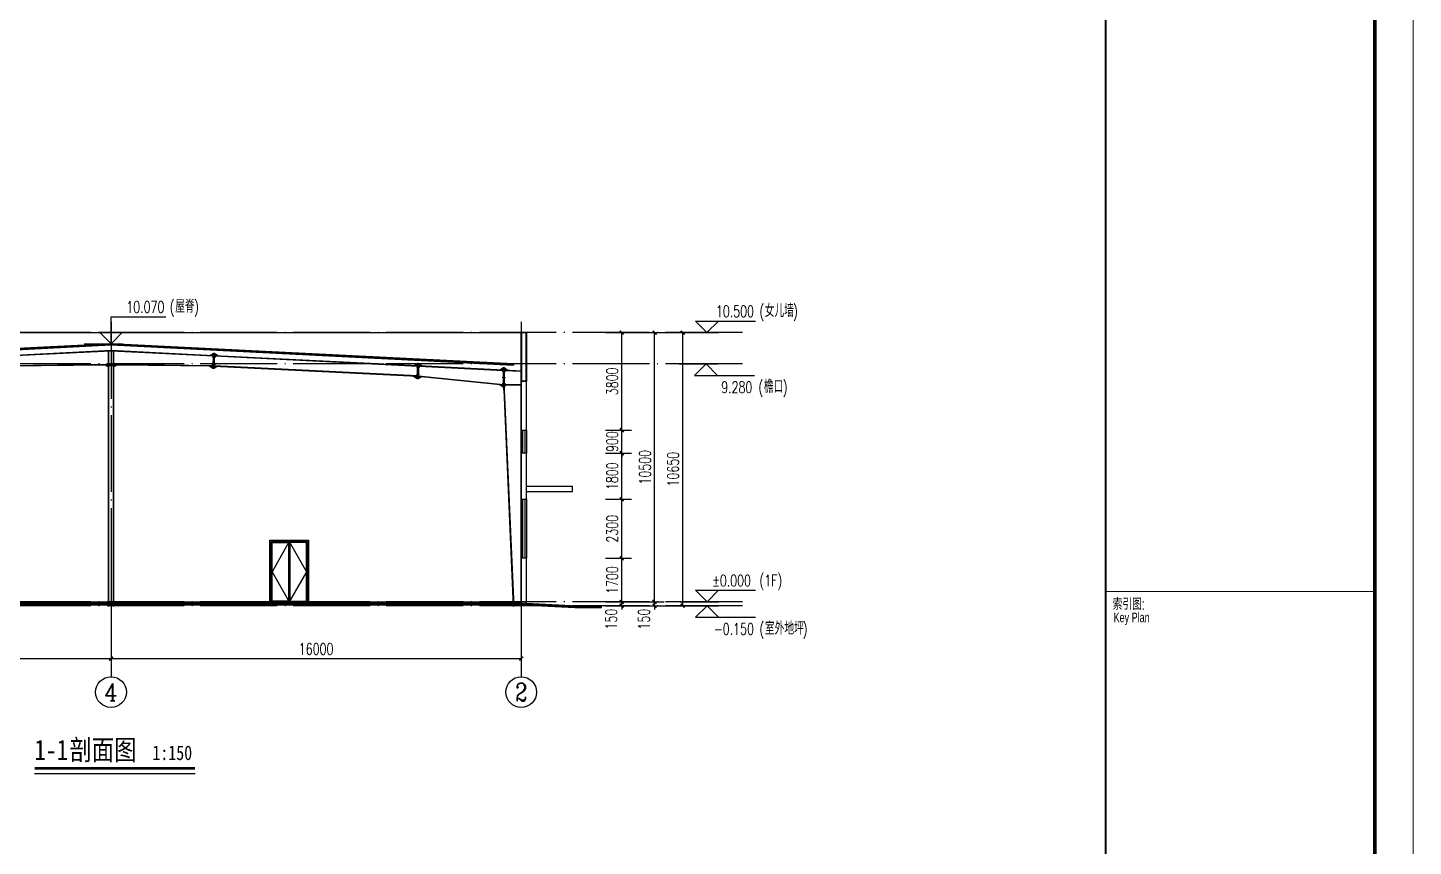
# Model space of a CAD drawing. Extents: x 409931 to 937299, y -508824 to 132289.
# Drawn here: x 562252 to 616297, y -470168 to -438238 of the extents above; entities that cross this region are included whole.
import ezdxf
from ezdxf.enums import TextEntityAlignment as Align

# ---------------------------------------------------------------- set-up
doc = ezdxf.new("R2010")
doc.units = 0
doc.header["$LTSCALE"] = 1500
doc.header["$MEASUREMENT"] = 0
doc.linetypes.add('DASH', pattern=[0.35, 0.25, -0.1])
doc.linetypes.add('DOTE', pattern=[2.42, 2, -0.2, 0.02, -0.2])
doc.layers.get('Defpoints').update_dxf_attribs({"color": 252})
for name, color, linetype, lineweight in [('114', 2, 'Continuous', 18), ('14', 2, 'Continuous', 35), ('TK', 151, 'Continuous', 13)]:
    doc.layers.add(name, color=color, linetype=linetype, lineweight=lineweight)
for name, color, linetype in [('A-L-wall(建筑立面)', 2, 'Continuous'), ('A-Wall(建筑墙)', 7, 'Continuous'), ('AXIS', 3, 'Continuous'), ('AXIS_TEXT', 7, 'Continuous'), ('DIM_ELEV', 3, 'Continuous'), ('DIM_SYMB', 3, 'Continuous'), ('DOTE', 1, 'Continuous'), ('GROUND', 253, 'Continuous'), ('PUB_DIM', 3, 'Continuous'), ('PUB_TEXT', 7, 'Continuous'), ('RAIL', 163, 'Continuous'), ('WINDOW', 4, 'Continuous')]:
    doc.layers.add(name, color=color, linetype=linetype)
doc.styles.add('_TCH_AXIS', font='COMPLEX', dxfattribs={"bigfont": 'GBCBIG'})
doc.styles.add('_TCH_DIM', font='SIMPLEX', dxfattribs={"bigfont": 'GBCBIG'})
doc.styles.add('_TCH_DIM_T3', font='SIMPLEX', dxfattribs={"width": 0.705882, "bigfont": 'GBCBIG'})
doc.styles.add('T&D', font='haiwenrs.shx', dxfattribs={"width": 0.7, "bigfont": 'hztxt.shx'})
doc.styles.add('仿宋体', font='', dxfattribs={"width": 0.8})
doc.styles.get('仿宋体').set_extended_font_data('SimSun')
doc.dimstyles.new('_TCH_ARCH&&150', dxfattribs={"dimtxt": 446.25, "dimasz": 150, "dimexe": 375, "dimexo": 450, "dimgap": 150, "dimtad": 1, "dimdec": 0, "dimzin": 0, "dimdsep": 46, "dimtxsty": '_TCH_DIM_T3', "dimblk": 'ARCHTICK', "dimcen": 0.09, "dimclrt": 7, "dimazin": 2, "dimtfac": 1, "dimtdec": 0, "dimtix": 1, "dimtmove": 2, "dimatfit": 3, "dimfxl": 0, "dimtolj": 1, "dimtzin": 0, "dimarcsym": 0})

# ---------------------------------------------------------------- blocks, each defined once
blk = doc.blocks.new('TK-A0')
at = {"layer": 'TK'}
for p, q in [((1189, 0), (1189, 841)), ((1109, 831), (1109, 10)), ((1179, 10), (1179, 831)), ((1109, 324), (1179, 324))]:
    blk.add_line(p, q, dxfattribs=at)
at = {"layer": 'TK', "const_width": 1}
blk.add_lwpolyline([(25, 831), (1179, 831), (1179, 10), (25, 10)], close=True, dxfattribs=at)
at = {"layer": 'TK', "const_width": 0.5}
blk.add_lwpolyline([(1109, 10), (1109, 831)], dxfattribs=at)
at = {"layer": 'TK', "style": 'T&D', "width": 0.7}
for s, height, p in [('索引图:', 3, (1110.82, 319.18)), ('Key Plan', 2.5, (1111.07, 315.96))]:
    blk.add_text(s, height=height, dxfattribs=at).set_placement(p)
blk = doc.blocks.new('_ArchTick')
at = {"color": 0, "linetype": 'ByBlock', "const_width": 0.4}
blk.add_lwpolyline([(-0.5, -0.5), (0.5, 0.5)], dxfattribs=at)
blk = doc.blocks.new('*D686')
at = {"layer": 'Defpoints', "color": 0}
for p in [(549502, -461280), (565502, -461280), (565502, -462847)]:
    blk.add_point(p, dxfattribs=at)
at = {"layer": 'PUB_DIM', "color": 0, "lineweight": -2}
for p, q in [((549502, -461730), (549502, -463222)), ((565502, -461730), (565502, -463222)), ((549502, -462847), (565502, -462847))]:
    blk.add_line(p, q, dxfattribs=at)
at = {"layer": 'PUB_DIM', "color": 0, "lineweight": -2, "xscale": 150, "yscale": 150, "zscale": 150, "rotation": 180}
blk.add_blockref('_ArchTick', (549502, -462847), dxfattribs=at)
at = {"layer": 'PUB_DIM', "color": 0, "lineweight": -2, "xscale": 150, "yscale": 150, "zscale": 150}
blk.add_blockref('_ArchTick', (565502, -462847), dxfattribs=at)
at = {"layer": 'PUB_DIM', "color": 7, "insert": (557502, -462474), "char_height": 446.2, "attachment_point": 5, "style": '_TCH_DIM_T3'}
blk.add_mtext('\\A1;16000', dxfattribs=at)
blk = doc.blocks.new('*D687')
at = {"layer": 'Defpoints', "color": 0}
for p in [(565502, -461280), (581502, -461280), (581502, -462847)]:
    blk.add_point(p, dxfattribs=at)
at = {"layer": 'PUB_DIM', "color": 0, "lineweight": -2}
for p, q in [((565502, -461730), (565502, -463222)), ((581502, -461730), (581502, -463222)), ((565502, -462847), (581502, -462847))]:
    blk.add_line(p, q, dxfattribs=at)
at = {"layer": 'PUB_DIM', "color": 0, "lineweight": -2, "xscale": 150, "yscale": 150, "zscale": 150, "rotation": 180}
blk.add_blockref('_ArchTick', (565502, -462847), dxfattribs=at)
at = {"layer": 'PUB_DIM', "color": 0, "lineweight": -2, "xscale": 150, "yscale": 150, "zscale": 150}
blk.add_blockref('_ArchTick', (581502, -462847), dxfattribs=at)
at = {"layer": 'PUB_DIM', "color": 7, "insert": (573502, -462474), "char_height": 446.2, "attachment_point": 5, "style": '_TCH_DIM_T3'}
blk.add_mtext('\\A1;16000', dxfattribs=at)
blk = doc.blocks.new('*D696')
at = {"layer": 'Defpoints', "color": 0}
for p in [(584339, -450133), (585423, -450133), (584339, -453933)]:
    blk.add_point(p, dxfattribs=at)
at = {"layer": 'PUB_DIM', "color": 0, "lineweight": -2}
for p, q in [((584789, -450133), (585798, -450133)), ((585423, -453933), (585423, -450133)), ((584789, -453933), (585798, -453933))]:
    blk.add_line(p, q, dxfattribs=at)
at = {"layer": 'PUB_DIM', "color": 0, "lineweight": -2, "xscale": 150, "yscale": 150, "zscale": 150}
for p, rotation in [((585423, -450133), 90), ((585423, -453933), 270)]:
    blk.add_blockref('_ArchTick', p, dxfattribs=dict(at, rotation=rotation))
at = {"layer": 'PUB_DIM', "color": 7, "insert": (585049, -452033), "char_height": 446.2, "attachment_point": 5, "rotation": 90, "style": '_TCH_DIM_T3'}
blk.add_mtext('\\A1;3800', dxfattribs=at)
blk = doc.blocks.new('*D697')
at = {"layer": 'Defpoints', "color": 0}
for p in [(584339, -453933), (585423, -453933), (584339, -454833)]:
    blk.add_point(p, dxfattribs=at)
at = {"layer": 'PUB_DIM', "color": 0, "lineweight": -2}
for p, q in [((584789, -453933), (585798, -453933)), ((585423, -453933), (585423, -453783)), ((585423, -454833), (585423, -453933)), ((584789, -454833), (585798, -454833)), ((585423, -454833), (585423, -454983))]:
    blk.add_line(p, q, dxfattribs=at)
at = {"layer": 'PUB_DIM', "color": 0, "lineweight": -2, "xscale": 150, "yscale": 150, "zscale": 150}
for p, rotation in [((585423, -453933), 270), ((585423, -454833), 90)]:
    blk.add_blockref('_ArchTick', p, dxfattribs=dict(at, rotation=rotation))
at = {"layer": 'PUB_DIM', "color": 7, "insert": (585049, -454383), "char_height": 446.2, "attachment_point": 5, "rotation": 90, "style": '_TCH_DIM_T3'}
blk.add_mtext('\\A1;900', dxfattribs=at)
blk = doc.blocks.new('*D698')
at = {"layer": 'Defpoints', "color": 0}
for p in [(584339, -454833), (585423, -454833), (584339, -456633)]:
    blk.add_point(p, dxfattribs=at)
at = {"layer": 'PUB_DIM', "color": 0, "lineweight": -2}
for p, q in [((584789, -454833), (585798, -454833)), ((585423, -456633), (585423, -454833)), ((584789, -456633), (585798, -456633))]:
    blk.add_line(p, q, dxfattribs=at)
at = {"layer": 'PUB_DIM', "color": 0, "lineweight": -2, "xscale": 150, "yscale": 150, "zscale": 150}
for p, rotation in [((585423, -454833), 90), ((585423, -456633), 270)]:
    blk.add_blockref('_ArchTick', p, dxfattribs=dict(at, rotation=rotation))
at = {"layer": 'PUB_DIM', "color": 7, "insert": (585049, -455733), "char_height": 446.2, "attachment_point": 5, "rotation": 90, "style": '_TCH_DIM_T3'}
blk.add_mtext('\\A1;1800', dxfattribs=at)
blk = doc.blocks.new('*D699')
at = {"layer": 'Defpoints', "color": 0}
for p in [(584339, -456633), (585423, -456633), (584339, -458933)]:
    blk.add_point(p, dxfattribs=at)
at = {"layer": 'PUB_DIM', "color": 0, "lineweight": -2}
for p, q in [((584789, -456633), (585798, -456633)), ((585423, -458933), (585423, -456633)), ((584789, -458933), (585798, -458933))]:
    blk.add_line(p, q, dxfattribs=at)
at = {"layer": 'PUB_DIM', "color": 0, "lineweight": -2, "xscale": 150, "yscale": 150, "zscale": 150}
for p, rotation in [((585423, -456633), 90), ((585423, -458933), 270)]:
    blk.add_blockref('_ArchTick', p, dxfattribs=dict(at, rotation=rotation))
at = {"layer": 'PUB_DIM', "color": 7, "insert": (585049, -457783), "char_height": 446.2, "attachment_point": 5, "rotation": 90, "style": '_TCH_DIM_T3'}
blk.add_mtext('\\A1;2300', dxfattribs=at)
blk = doc.blocks.new('*D700')
at = {"layer": 'Defpoints', "color": 0}
for p in [(584339, -458933), (585423, -458933), (584339, -460633)]:
    blk.add_point(p, dxfattribs=at)
at = {"layer": 'PUB_DIM', "color": 0, "lineweight": -2}
for p, q in [((584789, -458933), (585798, -458933)), ((585423, -460633), (585423, -458933)), ((584789, -460633), (585798, -460633))]:
    blk.add_line(p, q, dxfattribs=at)
at = {"layer": 'PUB_DIM', "color": 0, "lineweight": -2, "xscale": 150, "yscale": 150, "zscale": 150}
for p, rotation in [((585423, -458933), 90), ((585423, -460633), 270)]:
    blk.add_blockref('_ArchTick', p, dxfattribs=dict(at, rotation=rotation))
at = {"layer": 'PUB_DIM', "color": 7, "insert": (585049, -459783), "char_height": 446.2, "attachment_point": 5, "rotation": 90, "style": '_TCH_DIM_T3'}
blk.add_mtext('\\A1;1700', dxfattribs=at)
blk = doc.blocks.new('*D701')
at = {"layer": 'Defpoints', "color": 0}
for p in [(584339, -460633), (584339, -460783), (585423, -460633)]:
    blk.add_point(p, dxfattribs=at)
at = {"layer": 'PUB_DIM', "color": 0, "lineweight": -2}
for p, q in [((584789, -460633), (585798, -460633)), ((584789, -460783), (585798, -460783)), ((585423, -460633), (585423, -460483)), ((585423, -460783), (585423, -460633)), ((585423, -460783), (585423, -460933))]:
    blk.add_line(p, q, dxfattribs=at)
at = {"layer": 'PUB_DIM', "color": 0, "lineweight": -2, "xscale": 150, "yscale": 150, "zscale": 150}
for p, rotation in [((585423, -460633), 270), ((585423, -460783), 90)]:
    blk.add_blockref('_ArchTick', p, dxfattribs=dict(at, rotation=rotation))
at = {"layer": 'PUB_DIM', "color": 7, "insert": (585010, -461308), "char_height": 446.2, "attachment_point": 5, "rotation": 90, "style": '_TCH_DIM_T3'}
blk.add_mtext('\\A1;150', dxfattribs=at)
blk = doc.blocks.new('*D702')
at = {"layer": 'Defpoints', "color": 0}
for p in [(585257, -450133), (587801, -450133), (585257, -460783)]:
    blk.add_point(p, dxfattribs=at)
at = {"layer": 'PUB_DIM', "color": 0, "lineweight": -2}
for p, q in [((585707, -450133), (588176, -450133)), ((587801, -460783), (587801, -450133)), ((585707, -460783), (588176, -460783))]:
    blk.add_line(p, q, dxfattribs=at)
at = {"layer": 'PUB_DIM', "color": 0, "lineweight": -2, "xscale": 150, "yscale": 150, "zscale": 150}
for p, rotation in [((587801, -450133), 90), ((587801, -460783), 270)]:
    blk.add_blockref('_ArchTick', p, dxfattribs=dict(at, rotation=rotation))
at = {"layer": 'PUB_DIM', "color": 7, "insert": (587427, -455458), "char_height": 446.2, "attachment_point": 5, "rotation": 90, "style": '_TCH_DIM_T3'}
blk.add_mtext('\\A1;10650', dxfattribs=at)
blk = doc.blocks.new('*D703')
at = {"layer": 'Defpoints', "color": 0}
for p in [(585027, -460633), (585027, -460783), (586703, -460633)]:
    blk.add_point(p, dxfattribs=at)
at = {"layer": 'PUB_DIM', "color": 0, "lineweight": -2}
for p, q in [((585477, -460633), (587078, -460633)), ((585477, -460783), (587078, -460783)), ((586703, -460633), (586703, -460483)), ((586703, -460783), (586703, -460633)), ((586703, -460783), (586703, -460933))]:
    blk.add_line(p, q, dxfattribs=at)
at = {"layer": 'PUB_DIM', "color": 0, "lineweight": -2, "xscale": 150, "yscale": 150, "zscale": 150}
for p, rotation in [((586703, -460633), 270), ((586703, -460783), 90)]:
    blk.add_blockref('_ArchTick', p, dxfattribs=dict(at, rotation=rotation))
at = {"layer": 'PUB_DIM', "color": 7, "insert": (586290, -461308), "char_height": 446.2, "attachment_point": 5, "rotation": 90, "style": '_TCH_DIM_T3'}
blk.add_mtext('\\A1;150', dxfattribs=at)
blk = doc.blocks.new('*D704')
at = {"layer": 'Defpoints', "color": 0}
for p in [(585027, -450133), (586703, -450133), (585027, -460633)]:
    blk.add_point(p, dxfattribs=at)
at = {"layer": 'PUB_DIM', "color": 0, "lineweight": -2}
for p, q in [((585477, -450133), (587078, -450133)), ((586703, -460633), (586703, -450133)), ((585477, -460633), (587078, -460633))]:
    blk.add_line(p, q, dxfattribs=at)
at = {"layer": 'PUB_DIM', "color": 0, "lineweight": -2, "xscale": 150, "yscale": 150, "zscale": 150}
for p, rotation in [((586703, -450133), 90), ((586703, -460633), 270)]:
    blk.add_blockref('_ArchTick', p, dxfattribs=dict(at, rotation=rotation))
at = {"layer": 'PUB_DIM', "color": 7, "insert": (586330, -455383), "char_height": 446.2, "attachment_point": 5, "rotation": 90, "style": '_TCH_DIM_T3'}
blk.add_mtext('\\A1;10500', dxfattribs=at)

msp = doc.modelspace()

# ---------------------------------------------------------------- linework, layer by layer
at = {"color": 3, "lineweight": 35, "ltscale": 2}
for p, q in [((581501.6, -452025.3), (581501.6, -450132.8)), ((581501.6, -450132.8), (581509.6, -450132.8)), ((581501.6, -450132.8), (581701.6, -450132.8)), ((581509.6, -452025.3), (581509.6, -450132.8)), ((581693.6, -452025.3), (581693.6, -450132.8)), ((581693.6, -450132.8), (581701.6, -450132.8)), ((581701.6, -452025.3), (581701.6, -450132.8)), ((549801.6, -451347.4), (565501.6, -450562.4)), ((549801.6, -451397.5), (565501.6, -450612.5)), ((565501.6, -450562.4), (581201.6, -451347.4)), ((565501.6, -450612.5), (581201.6, -451397.5)), ((561501.6, -451032.8), (565501.6, -450832.8)), ((561502, -451040.8), (565501.6, -450840.8)), ((565501.6, -450832.8), (569501.6, -451032.8)), ((565501.6, -450840.8), (569501.2, -451040.8)), ((569537.2, -451042.6), (577465.3, -451439)), ((569537.6, -451034.6), (577465.7, -451431)), ((561521.2, -451424.3), (565301.6, -451376.9)), ((561521.6, -451432.3), (565301.6, -451384.9)), ((565401.7, -451416.9), (565401.7, -460812.8)), ((565601.7, -451416.9), (565601.7, -460812.8)), ((565701.6, -451376.9), (569482.1, -451424.3)), ((565701.6, -451384.9), (569481.7, -451432.3)), ((569517.6, -451434.1), (577445.7, -451830.5)), ((569518, -451426.1), (577446.1, -451822.5)), ((577501.2, -451440.8), (580805.6, -451606)), ((577501.6, -451432.8), (580805.6, -451598)), ((581201.6, -451347.4), (581201.6, -451397.5)), ((581493.6, -460812.8), (581493.6, -451640.4)), ((581501.6, -451640.8), (581493.6, -451640.4)), ((581501.6, -460812.8), (581501.6, -451640.8)), ((577481.7, -451832.3), (580805.6, -452171.8)), ((577482.1, -451824.3), (580805.6, -452163.8)), ((581501.6, -452025.3), (581701.6, -452025.3)), ((581201.6, -460812.8), (580833.6, -452361.8)), ((580841.6, -452361.8), (580833.6, -452361.8)), ((581209.6, -460812.8), (580841.6, -452361.8))]:
    msp.add_line(p, q, dxfattribs=at)
at = {"color": 3, "linetype": 'DASH', "lineweight": 35, "ltscale": 2}
for p, q in [((565406.7, -451416.9), (565406.7, -460812.8)), ((565596.7, -451416.9), (565596.7, -460812.8))]:
    msp.add_line(p, q, dxfattribs=at)
at = {"layer": '114', "lineweight": 18, "ltscale": 2}
for p, q in [((569449.1, -451083.2), (569584.9, -451090)), ((569454, -450985.3), (569589.8, -450992.1)), ((565351.7, -451466.9), (565351.7, -451326.9)), ((565651.7, -451466.9), (565651.7, -451326.9)), ((569429.5, -451474.7), (569565.3, -451481.5)), ((569434.4, -451376.8), (569570.2, -451383.6)), ((577398.4, -451775), (577534.3, -451781.8)), ((577413.1, -451481.4), (577548.9, -451488.2)), ((577418, -451383.5), (577553.8, -451390.3)), ((580755.6, -451553), (580891.6, -451553)), ((580755.6, -451651), (580891.6, -451651)), ((577393.5, -451872.9), (577529.4, -451879.7)), ((580755.6, -451885), (580891.6, -451885)), ((580755.6, -452118.8), (580891.6, -452118.8)), ((580755.6, -452216.8), (580891.6, -452216.8))]:
    msp.add_line(p, q, dxfattribs=at)
at = {"layer": '114', "color": 1, "lineweight": 70, "ltscale": 2}
for p, q in [((569499, -451085.7), (569535, -451087.5)), ((569503.9, -450987.8), (569539.9, -450989.6)), ((565351.7, -451416.9), (565351.7, -451376.9)), ((565651.7, -451416.9), (565651.7, -451376.9)), ((569479.4, -451477.2), (569515.4, -451479)), ((569484.3, -451379.3), (569520.3, -451381.1)), ((577448.4, -451777.5), (577484.3, -451779.3)), ((577463, -451483.9), (577499, -451485.7)), ((577467.9, -451386), (577503.9, -451387.8)), ((580805.6, -451553), (580841.6, -451553)), ((580805.6, -451651), (580841.6, -451651)), ((577443.5, -451875.4), (577479.4, -451877.2)), ((580805.6, -451885), (580841.6, -451885)), ((580805.6, -452118.8), (580841.6, -452118.8)), ((580805.6, -452216.8), (580841.6, -452216.8))]:
    msp.add_line(p, q, dxfattribs=at)
at = {"layer": '14', "lineweight": 35, "ltscale": 2}
for p, q in [((565401.7, -451376.9), (565401.6, -450845.8)), ((565406.7, -451376.9), (565406.6, -450845.5)), ((565596.7, -451376.9), (565596.6, -450845.5)), ((565601.7, -451376.9), (565601.6, -450845.8)), ((569366.8, -451026), (569506.1, -450942.9)), ((569481.7, -451031.8), (569366.8, -451026)), ((569477.2, -451522.2), (569506.1, -450942.9)), ((569502.6, -451012.8), (569481.7, -451031.8)), ((569524.1, -450943.8), (569495.2, -451523)), ((569495.2, -451523), (569524.1, -450943.8)), ((569506.1, -450942.9), (569502.6, -451012.8)), ((569506.1, -450942.9), (569524.1, -450943.8)), ((569542.1, -450944.7), (569513.1, -451523.9)), ((569524.1, -450943.8), (569542.1, -450944.7)), ((569538.6, -451014.6), (569542.1, -450944.7)), ((569557.6, -451035.6), (569538.6, -451014.6)), ((569542.1, -450944.7), (569672.4, -451041.3)), ((569672.4, -451041.3), (569557.6, -451035.6)), ((569477.2, -451522.2), (569346.7, -451430.6)), ((569346.7, -451430.6), (569461.7, -451432)), ((569461.7, -451432), (569480.7, -451452.2)), ((569480.7, -451452.2), (569477.2, -451522.2)), ((569495.2, -451523), (569477.2, -451522.2)), ((569513.1, -451523.9), (569495.2, -451523)), ((569652.5, -451440.8), (569513.1, -451524)), ((569513.1, -451524), (569516.6, -451454)), ((569516.6, -451454), (569537.6, -451435.1)), ((569537.6, -451435.1), (569652.5, -451440.8)), ((577325.9, -451424), (577470.2, -451341.1)), ((577445.7, -451430), (577325.9, -451424)), ((577441.2, -451921.4), (577470.2, -451341.1)), ((577466.7, -451411), (577445.7, -451430)), ((577488.2, -451342), (577459.2, -451922.3)), ((577459.2, -451922.3), (577488.2, -451342)), ((577470.2, -451341.1), (577466.7, -451411)), ((577470.2, -451341.1), (577488.2, -451342)), ((577506.1, -451342.9), (577477.1, -451923.2)), ((577488.2, -451342), (577506.1, -451342.9)), ((577502.6, -451412.8), (577506.1, -451342.9)), ((577521.6, -451433.8), (577502.6, -451412.8)), ((577506.1, -451342.9), (577641.5, -451439.8)), ((577641.5, -451439.8), (577521.6, -451433.8)), ((580665.8, -451591), (580805.6, -451508)), ((580785.7, -451597), (580665.8, -451591)), ((580805.6, -451578), (580785.7, -451597)), ((580805.6, -452261.8), (580805.6, -451506.8)), ((580805.6, -451506.8), (580823.6, -451506.8)), ((580805.6, -451508), (580805.6, -451578)), ((580823.6, -452361.8), (580823.6, -451506.8)), ((580823.6, -451506.8), (580841.6, -451506.8)), ((580823.6, -451506.8), (580823.6, -452261.8)), ((580841.6, -451506.8), (580841.6, -452361.8)), ((580841.6, -451579.8), (580841.6, -451509.8)), ((580841.6, -451509.8), (580981.5, -451606.8)), ((580861.6, -451600.8), (580841.6, -451579.8)), ((580841.6, -451599.8), (581501.6, -451632.8)), ((580841.6, -451607.8), (580841.6, -451599.8)), ((581501.6, -451640.8), (580841.6, -451607.8)), ((580981.5, -451606.8), (580861.6, -451600.8)), ((581501.6, -451632.8), (581501.6, -451640.8)), ((577441.2, -451920.4), (577305.9, -451823.5)), ((577305.9, -451823.5), (577425.7, -451829.5)), ((577425.7, -451829.5), (577444.7, -451850.4)), ((577444.7, -451850.4), (577441.2, -451920.4)), ((577459.2, -451922.3), (577441.2, -451921.4)), ((577477.1, -451923.2), (577459.2, -451922.3)), ((577620.9, -451846.5), (577477.2, -451922.2)), ((577477.2, -451922.2), (577480.7, -451852.2)), ((577480.7, -451852.2), (577501.6, -451834.3)), ((577501.6, -451834.3), (577620.9, -451846.5)), ((580805.6, -452261.8), (580666.4, -452157.6)), ((580666.4, -452157.6), (580785.8, -452169.8)), ((580785.8, -452169.8), (580805.6, -452191.8)), ((580805.6, -452191.8), (580805.6, -452261.8)), ((580823.6, -452261.8), (580805.6, -452261.8)), ((580841.6, -452163.8), (581493.6, -452163.8)), ((580841.6, -452171.8), (580841.6, -452163.8)), ((581493.6, -452171.8), (580841.6, -452171.8)), ((581493.6, -452163.8), (581493.6, -452171.8)), ((580841.6, -452361.8), (580823.6, -452361.8))]:
    msp.add_line(p, q, dxfattribs=at)
for points in [[(565301.7, -451396.9), (565701.7, -451396.9), (565701.7, -451376.9), (565301.7, -451376.9)], [(565301.7, -451416.9), (565701.7, -451416.9), (565701.7, -451396.9), (565301.7, -451396.9)]]:
    msp.add_lwpolyline(points, close=True, dxfattribs=at)
at = {"layer": 'A-L-wall(建筑立面)', "color": 6}
for p, q in [((581501.6, -450132.8), (581501.6, -453932.8)), ((581701.6, -453932.8), (581701.6, -450132.8)), ((581501.6, -453932.8), (581701.6, -453932.8)), ((581501.6, -454832.8), (581501.6, -456632.8)), ((581701.6, -454832.8), (581501.6, -454832.8)), ((581701.6, -456632.8), (581701.6, -454832.8)), ((581501.6, -456632.8), (581701.6, -456632.8)), ((581501.6, -458932.8), (581501.6, -460632.8)), ((581701.6, -458932.8), (581501.6, -458932.8)), ((581701.6, -460735.5), (581701.6, -458932.8))]:
    msp.add_line(p, q, dxfattribs=at)
at = {"layer": 'A-Wall(建筑墙)', "const_width": 100}
msp.add_lwpolyline([(545843.5, -460832.8), (547001.6, -460832.8), (549306.6, -460732.5), (581651.6, -460732.8), (583652, -460832.8), (584645.3, -460832.8)], dxfattribs=at)
at = {"layer": 'A-Wall(建筑墙)'}
for points in [[(545843.5, -460782.8), (547201.6, -460782.8), (549301.6, -460682.8), (581701.6, -460682.8), (583702, -460782.8), (584643.6, -460782.8)], [(581651.6, -460732.8), (583652, -460832.8), (584645.3, -460832.8)], [(581651.6, -460732.8), (583652, -460832.8), (584645.3, -460832.8)]]:
    msp.add_lwpolyline(points, dxfattribs=at)
at = {"layer": 'AXIS'}
for p, q in [((565501.6, -459758.2), (565501.6, -463553.5)), ((581501.6, -459758.2), (581501.6, -463553.5))]:
    msp.add_line(p, q, dxfattribs=at)
for centre in [(565501.6, -464153.5), (581501.6, -464153.5)]:
    msp.add_circle(centre, 600, dxfattribs=at)
at = {"layer": 'DIM_ELEV'}
for p, q in [((565503.7, -450562.3), (565503.7, -449512.3)), ((565503.7, -449512.3), (567642.7, -449512.3)), ((565503.7, -450562.3), (565053.7, -450112.3)), ((565053.7, -450112.3), (565953.7, -450112.3)), ((565503.7, -450562.3), (565953.7, -450112.3)), ((587692.8, -450132.8), (589192.8, -450132.8)), ((588742.8, -450132.8), (588292.8, -449682.8)), ((588292.8, -449682.8), (590640.3, -449682.8)), ((588742.8, -450132.8), (589192.8, -449682.8)), ((564453.7, -450562.3), (565953.7, -450562.3)), ((587659.3, -451352.8), (589159.3, -451352.8)), ((588709.3, -451352.8), (588259.3, -451802.8)), ((588259.3, -451802.8), (590606.8, -451802.8)), ((588709.3, -451352.8), (589159.3, -451802.8)), ((588748.3, -460632.8), (588298.3, -460182.8)), ((588298.3, -460182.8), (590645.8, -460182.8)), ((588748.3, -460632.8), (589198.3, -460182.8)), ((587698.3, -460632.8), (589198.3, -460632.8)), ((587698.3, -460782.8), (589198.3, -460782.8)), ((588748.3, -460782.8), (588298.3, -461232.8)), ((588748.3, -460782.8), (589198.3, -461232.8)), ((588298.3, -461232.8), (590645.8, -461232.8))]:
    msp.add_line(p, q, dxfattribs=at)
at = {"layer": 'DIM_SYMB', "const_width": 105}
msp.add_lwpolyline([(562519.7, -467124.6), (568779.7, -467124.6)], dxfattribs=at)
at = {"layer": 'DIM_SYMB'}
msp.add_lwpolyline([(562519.7, -467334.6), (568779.7, -467334.6)], dxfattribs=at)
at = {"layer": 'DOTE', "color": 252, "linetype": 'DOTE'}
for p, q in [((590128.9, -450132.8), (538284.5, -450132.8)), ((565501.6, -449717), (565501.6, -460732.5)), ((581501.6, -449717), (581501.6, -461522)), ((590128.9, -451352.8), (538284.5, -451352.8)), ((590128.9, -460632.8), (538284.5, -460632.8)), ((590128.9, -460782.8), (538284.5, -460782.8))]:
    msp.add_line(p, q, dxfattribs=at)
at = {"layer": 'GROUND'}
msp.add_line((549301.6, -460632.8), (581501.6, -460632.8), dxfattribs=at)
msp.add_lwpolyline([(581701.6, -456332.8), (583501.6, -456332.8), (583501.6, -456132.8), (581701.6, -456132.8)], dxfattribs=at)
at = {"layer": 'RAIL'}
msp.add_line((549301.6, -450132.8), (581701.6, -450132.8), dxfattribs=at)
for points in [[(572451.6, -458282.8), (571781.6, -459457.8), (572451.6, -460632.8)], [(572451.6, -458282.8), (573121.6, -459457.8), (572451.6, -460632.8)]]:
    msp.add_lwpolyline(points, dxfattribs=at)
at = {"layer": 'WINDOW'}
for p, q in [((581501.6, -454832.8), (581501.6, -453932.8)), ((581561.6, -454832.8), (581561.6, -453932.8)), ((581641.6, -453932.8), (581641.6, -454832.8)), ((581701.6, -453932.8), (581701.6, -454832.8)), ((581501.6, -458932.8), (581501.6, -456632.8)), ((581561.6, -458932.8), (581561.6, -456632.8)), ((581641.6, -456632.8), (581641.6, -458932.8)), ((581701.6, -456632.8), (581701.6, -458932.8)), ((572451.6, -458282.8), (572451.6, -460632.8))]:
    msp.add_line(p, q, dxfattribs=at)
for points in [[(573201.6, -460632.8), (571701.6, -460632.8), (571701.6, -458232.8), (573201.6, -458232.8)], [(571781.6, -458312.8), (572421.6, -458312.8), (572421.6, -460602.8), (571781.6, -460602.8)], [(573121.6, -458312.8), (572481.6, -458312.8), (572481.6, -460602.8), (573121.6, -460602.8)]]:
    msp.add_lwpolyline(points, close=True, dxfattribs=at)
msp.add_lwpolyline([(571751.6, -460632.8), (571751.6, -458282.8), (573151.6, -458282.8), (573151.6, -460632.8)], dxfattribs=at)

# ---------------------------------------------------------------- block references
at = {"layer": 'TK', "xscale": 150, "yscale": 150, "zscale": 150}
msp.add_blockref('TK-A0', (437946.8, -508823.5), dxfattribs=at)

# ---------------------------------------------------------------- texts
at = {"layer": 'AXIS_TEXT', "style": '_TCH_AXIS'}
for s, height, p, p2 in [('4', 668.2, (565247.1, -464487.6), (565756.2, -464487.6)), ('2', 698.9, (581268.7, -464502.9), (581734.6, -464502.9))]:
    msp.add_text(s, height=height, dxfattribs=at).set_placement(p, p2, align=Align.FIT)
at = {"layer": 'PUB_TEXT'}
for s, height, style, width, p in [('10.070', 446.25, '_TCH_DIM', 0.705882, (566097.7, -449354.8)), ('(', 446.2, '_TCH_DIM', 0.705882, (567792.7, -449354.8)), (')', 446.2, '_TCH_DIM', 0.705882, (568739.9, -449354.8)), ('10.500', 446.25, '_TCH_DIM', 0.705882, (589095.3, -449525.3)), ('(', 446.2, '_TCH_DIM', 0.705882, (590790.3, -449525.3)), (')', 446.2, '_TCH_DIM', 0.705882, (592106.1, -449525.3)), ('9.280', 446.25, '_TCH_DIM', 0.705882, (589301.8, -452485.3)), ('(', 446.2, '_TCH_DIM', 0.705882, (590756.8, -452485.3)), (')', 446.2, '_TCH_DIM', 0.705882, (591704.1, -452485.3)), ('%%P0.000', 446.25, '_TCH_DIM', 0.705882, (588950.8, -460025.3)), ('(1F)', 446.25, '_TCH_DIM', 0.705882, (590795.8, -460025.3)), ('-0.150', 446.25, '_TCH_DIM', 0.705882, (589010.8, -461915.3)), ('(', 446.2, '_TCH_DIM', 0.705882, (590795.8, -461915.3)), (')', 446.2, '_TCH_DIM', 0.705882, (592480.2, -461915.3)), ('1-1', 797.47, '仿宋体', 0.8, (562519.7, -466803.8)), ('剖面图', 797.47, '仿宋体', 0.8, (563880.7, -466803.8)), ('1:150', 569.62, '仿宋体', 0.8, (567115.8, -466803.8))]:
    msp.add_text(s, height=height, dxfattribs=dict(at, style=style, width=width)).set_placement(p)
at = {"layer": 'PUB_TEXT', "style": '_TCH_DIM'}
for s, p in [('屋脊', (568002.7, -449354.8)), ('女儿墙', (591000.3, -449525.3)), ('檐口', (590966.8, -452485.3)), ('室外地坪', (591005.8, -461915.3))]:
    msp.add_text(s, height=506.38, dxfattribs=at).set_placement(p)

# ---------------------------------------------------------------- dimensions: what is measured, and where the dimension line sits
at = {"layer": 'PUB_DIM'}
for p1, p2, distance, picture, middle in [((584338.7, -453932.8), (584338.7, -450132.8), -1083.9, '*D696', (585049.5, -452032.8)), ((585026.8, -460632.8), (585026.8, -450132.8), -1676, '*D704', (586329.7, -455382.8)), ((585256.6, -460782.8), (585256.6, -450132.8), -2543.9, '*D702', (587427.4, -455457.8)), ((584338.7, -454832.8), (584338.7, -453932.8), -1083.9, '*D697', (585049.5, -454382.8)), ((584338.7, -456632.8), (584338.7, -454832.8), -1083.9, '*D698', (585049.5, -455732.8)), ((584338.7, -458932.8), (584338.7, -456632.8), -1083.9, '*D699', (585049.5, -457782.8)), ((584338.7, -460632.8), (584338.7, -458932.8), -1083.9, '*D700', (585049.5, -459782.8)), ((549501.6, -461279.8), (565501.6, -461279.8), -1567, '*D686', (557501.6, -462473.7)), ((565501.6, -461279.8), (581501.6, -461279.8), -1567, '*D687', (573501.6, -462473.7))]:
    dim = msp.add_aligned_dim(p1=p1, p2=p2, distance=distance, dimstyle='_TCH_ARCH&&150', dxfattribs=at)
    dim.commit()
    dim.dimension.update_dxf_attribs({"geometry": picture, "text_midpoint": middle})
for base, p1, p2, picture, middle in [((585422.6, -460632.8), (584338.7, -460782.8), (584338.7, -460632.8), '*D701', (585010.1, -461307.8)), ((586702.8, -460632.8), (585026.8, -460782.8), (585026.8, -460632.8), '*D703', (586290.3, -461307.8))]:
    dim = msp.add_linear_dim(base=base, p1=p1, p2=p2, angle=90, dimstyle='_TCH_ARCH&&150', dxfattribs=at)
    dim.commit()
    dim.dimension.update_dxf_attribs({"geometry": picture, "text_midpoint": middle, "dimtype": 129})

doc.saveas('drawing.dxf')
